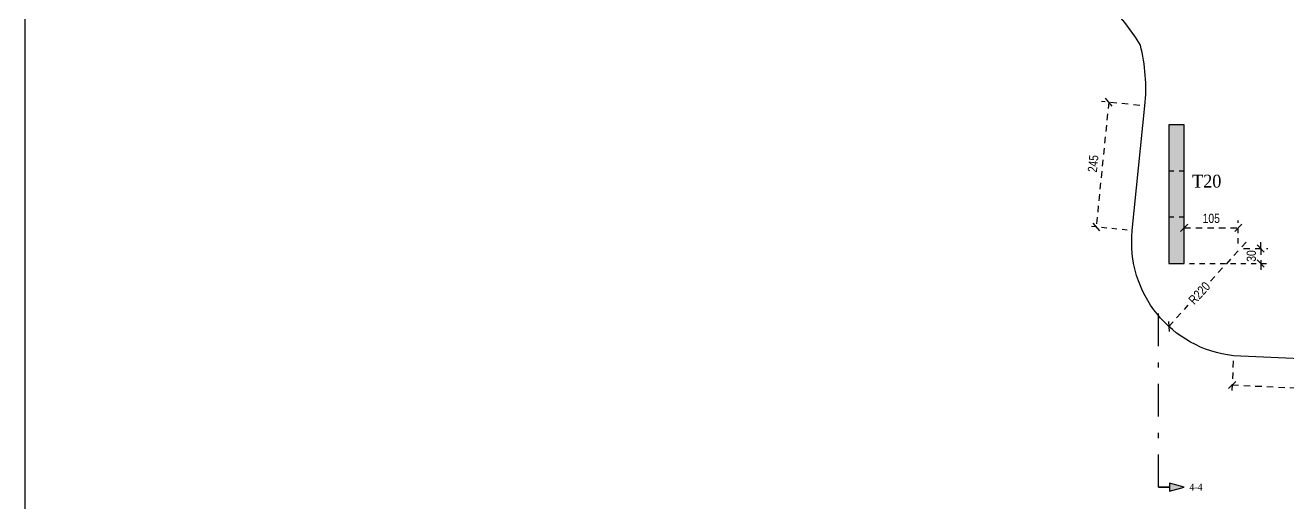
# Model space of a CAD drawing. Header units: millimetres. Extents: x -2171 to 1563, y -1758 to -1505.
# Drawn here: x 621.14 to 645.67, y -1616.72 to -1607.43 of the extents above; entities that cross this region are included whole.
import ezdxf
from ezdxf.enums import TextEntityAlignment as Align

# ---------------------------------------------------------------- set-up
doc = ezdxf.new("R2010")
doc.units = ezdxf.units.MM
doc.header["$PDMODE"] = 32
for name, pattern in [('DASHDOT', [25.399999999999995, 12.7, -6.349999999999999, 0, -6.349999999999999]), ('DASHED2', [0.375, 0.25, -0.125]), ('DOT', [0.025, 0, -0.025]), ('HIDDEN', [0.375, 0.25, -0.125]), ('HIDDEN2', [0.1875, 0.125, -0.0625])]:
    doc.linetypes.add(name, pattern=pattern)
doc.layers.get('Defpoints').update_dxf_attribs({"color": 6})
for name, color, linetype in [('-S_TEXT', 3, 'Continuous'), ('DIASTASEIS', 7, 'Continuous'), ('Fill_Col', 7, 'Continuous'), ('Geo_Col', 7, 'Continuous'), ('Geo_Lines', 7, 'Continuous'), ('Sect_Line_Symbol', 7, 'Continuous'), ('Text_Col_-1', 7, 'Continuous')]:
    doc.layers.add(name, color=color, linetype=linetype)
doc.styles.add('1-100', font='arial.ttf', dxfattribs={"width": 0.8})
doc.styles.add('S1TmsNwRmn11_b_934_161', font='times.ttf', dxfattribs={"width": 0.93362935265248, "height": 0.0010875})
doc.styles.add('S1TmsNwRmn1359_b_934_161', font='times.ttf', dxfattribs={"width": 0.93362935265248, "height": 0.1359375})
doc.dimstyles.new('Copy of 1-100', dxfattribs={"dimtxt": 0.18, "dimasz": 0.14, "dimexe": 0.14, "dimexo": 0.1, "dimgap": 0.09, "dimtad": 1, "dimdec": 0, "dimlfac": 100, "dimrnd": 5, "dimzin": 5, "dimdsep": 46, "dimtxsty": '1-100', "dimblk": 'OBLIQUE', "dimcen": 0.09, "dimclrd": 1, "dimclre": 1, "dimclrt": 2, "dimadec": 0, "dimazin": 0, "dimtfac": 1, "dimtdec": 0, "dimtix": 1, "dimtmove": 2, "dimatfit": 3, "dimfxl": 5, "dimfxlon": 1, "dimtolj": 1, "dimtzin": 5, "dimarcsym": 0})

# ---------------------------------------------------------------- blocks, each defined once
blk = doc.blocks.new('_Oblique')
at = {"color": 0, "linetype": 'ByBlock', "lineweight": -2}
blk.add_line((-0.5, -0.5), (0.5, 0.5), dxfattribs=at)
blk = doc.blocks.new('*D832')
at = {"layer": 'Defpoints', "color": 0, "ltscale": 0.5, "transparency": 16777216}
for p in [(644.6142047927324, -1613.858842058123), (653.8940391823039, -1614.27786108533), (653.8684050786259, -1614.845568567355)]:
    blk.add_point(p, dxfattribs=at)
at = {"layer": 'DIASTASEIS', "color": 1, "linetype": 'HIDDEN', "lineweight": -2, "ltscale": 0.5, "transparency": 16777216}
blk.add_line((644.6096940169843, -1613.95874027083), (644.5822556030074, -1614.566407037938), dxfattribs=at)
at = {"layer": 'DIASTASEIS', "color": 1, "linetype": 'DASHED2', "lineweight": -2, "ltscale": 0.5, "transparency": 16777216}
blk.add_line((644.5885706890544, -1614.426549540148), (653.8684050786259, -1614.845568567355), dxfattribs=at)
at = {"layer": 'DIASTASEIS', "color": 1, "linetype": 'HIDDEN2', "lineweight": -2, "ltscale": 0.5, "transparency": 16777216}
blk.add_line((653.889528406556, -1614.377759298038), (653.862089992579, -1614.985426065146), dxfattribs=at)
at = {"layer": 'DIASTASEIS', "color": 1, "lineweight": -2, "ltscale": 0.5, "transparency": 16777216, "xscale": 0.14, "yscale": 0.14, "zscale": 0.14}
for p, rotation in [((644.5885706890544, -1614.426549540148), 177.4146386238664), ((653.8684050786259, -1614.845568567355), 357.4146386238664)]:
    blk.add_blockref('_Oblique', p, dxfattribs=dict(at, rotation=rotation))
at = {"layer": 'DIASTASEIS', "color": 2, "ltscale": 0.5, "transparency": 16777216, "insert": (649.2366958956989, -1614.454279741188), "char_height": 0.18, "attachment_point": 5, "rotation": 357.4146386238664, "style": '1-100'}
blk.add_mtext('\\A1;930', dxfattribs=at)
blk = doc.blocks.new('*D833')
at = {"layer": 'Defpoints', "color": 0, "ltscale": 0.5, "transparency": 16777216}
for p in [(642.8935190364451, -1608.998146697182), (641.9465743558892, -1611.353397489778), (642.6485272229245, -1611.424280915999)]:
    blk.add_point(p, dxfattribs=at)
at = {"layer": 'DIASTASEIS', "color": 1, "linetype": 'DASHED2', "lineweight": -2, "ltscale": 0.5, "transparency": 16777216}
blk.add_line((642.1915661694097, -1608.927263270961), (641.9465743558892, -1611.353397489778), dxfattribs=at)
at = {"layer": 'DIASTASEIS', "color": 1, "linetype": 'HIDDEN', "lineweight": -2, "ltscale": 0.5, "transparency": 16777216}
blk.add_line((642.7940250213281, -1608.988099759543), (642.052274548246, -1608.913197558267), dxfattribs=at)
at = {"layer": 'DIASTASEIS', "color": 1, "linetype": 'HIDDEN2', "lineweight": -2, "ltscale": 0.5, "transparency": 16777216}
blk.add_line((642.5490332078076, -1611.414233978361), (641.8072827347255, -1611.339331777085), dxfattribs=at)
at = {"layer": 'DIASTASEIS', "color": 1, "lineweight": -2, "ltscale": 0.5, "transparency": 16777216, "xscale": 0.14, "yscale": 0.14, "zscale": 0.14}
for p, rotation in [((642.1915661694097, -1608.927263270961), 84.23380011196112), ((641.9465743558892, -1611.353397489778), 264.2338001119612)]:
    blk.add_blockref('_Oblique', p, dxfattribs=dict(at, rotation=rotation))
at = {"layer": 'DIASTASEIS', "color": 2, "ltscale": 0.5, "transparency": 16777216, "insert": (641.8880875272383, -1610.122054685554), "char_height": 0.18, "attachment_point": 5, "rotation": 84.23380011196114, "style": '1-100'}
blk.add_mtext('\\A1;245', dxfattribs=at)
blk = doc.blocks.new('*D839')
at = {"layer": 'Defpoints', "color": 0, "ltscale": 0.5, "transparency": 16777216}
for p in [(644.8588546305951, -1611.650480667106), (643.3578673069262, -1613.288696352139)]:
    blk.add_point(p, dxfattribs=at)
at = {"layer": 'DIASTASEIS', "color": 1, "linetype": 'DASHED2', "lineweight": -2, "ltscale": 0.5, "transparency": 16777216}
for p, q in [((644.8588546305951, -1611.650480667106), (644.1665781168934, -1612.406048835633)), ((643.3578673069262, -1613.288696352139), (643.7372816658738, -1612.874593884947))]:
    blk.add_line(p, q, dxfattribs=at)
at = {"layer": 'DIASTASEIS', "color": 1, "lineweight": -2, "ltscale": 0.5, "transparency": 16777216, "xscale": 0.14, "yscale": 0.14, "zscale": 0.14, "rotation": 227.5030567643368}
blk.add_blockref('_Oblique', (643.3578673069262, -1613.288696352139), dxfattribs=at)
at = {"layer": 'DIASTASEIS', "color": 2, "ltscale": 0.5, "transparency": 16777216, "insert": (643.9519298913837, -1612.64032136029), "char_height": 0.18, "attachment_point": 5, "rotation": 47.503056764336755, "style": '1-100'}
blk.add_mtext('\\A1;R220', dxfattribs=at)
blk = doc.blocks.new('*D841')
at = {"layer": 'Defpoints', "color": 0, "ltscale": 0.5, "transparency": 16777216}
for p in [(644.7084366806619, -1611.368784253718), (644.7084366806619, -1611.771928917127), (643.657537719581, -1612.06395164901)]:
    blk.add_point(p, dxfattribs=at)
at = {"layer": 'DIASTASEIS', "color": 1, "linetype": 'HIDDEN', "lineweight": -2, "ltscale": 0.5, "transparency": 16777216}
blk.add_line((643.657537719581, -1611.96395164901), (643.657537719581, -1611.228784253718), dxfattribs=at)
at = {"layer": 'DIASTASEIS', "color": 1, "linetype": 'HIDDEN2', "lineweight": -2, "ltscale": 0.5, "transparency": 16777216}
blk.add_line((644.7084366806619, -1611.671928917127), (644.7084366806619, -1611.228784253718), dxfattribs=at)
at = {"layer": 'DIASTASEIS', "color": 1, "linetype": 'DASHED2', "lineweight": -2, "ltscale": 0.5, "transparency": 16777216}
blk.add_line((643.657537719581, -1611.368784253718), (644.7084366806619, -1611.368784253718), dxfattribs=at)
at = {"layer": 'DIASTASEIS', "color": 1, "lineweight": -2, "ltscale": 0.5, "transparency": 16777216, "xscale": 0.14, "yscale": 0.14, "zscale": 0.14, "rotation": 180}
blk.add_blockref('_Oblique', (643.657537719581, -1611.368784253718), dxfattribs=at)
at = {"layer": 'DIASTASEIS', "color": 1, "lineweight": -2, "ltscale": 0.5, "transparency": 16777216, "xscale": 0.14, "yscale": 0.14, "zscale": 0.14}
blk.add_blockref('_Oblique', (644.7084366806619, -1611.368784253718), dxfattribs=at)
at = {"layer": 'DIASTASEIS', "color": 2, "ltscale": 0.5, "transparency": 16777216, "insert": (644.1829872001214, -1611.186881115928), "char_height": 0.18, "attachment_point": 5, "style": '1-100'}
blk.add_mtext('\\A1;105', dxfattribs=at)
blk = doc.blocks.new('*D842')
at = {"layer": 'Defpoints', "color": 0, "ltscale": 0.5, "transparency": 16777216}
for p in [(644.708436680662, -1611.771928917127), (643.6575377195842, -1612.063951649005), (645.1438565576684, -1612.063951649005)]:
    blk.add_point(p, dxfattribs=at)
at = {"layer": 'DIASTASEIS', "color": 1, "linetype": 'DASHED2', "lineweight": -2, "ltscale": 0.5, "transparency": 16777216}
for p, q in [((645.1438565576684, -1611.771928917127), (645.1438565576684, -1611.631928917127)), ((645.1438565576684, -1611.771928917127), (645.1438565576684, -1612.063951649005)), ((645.1438565576684, -1612.063951649005), (645.1438565576684, -1612.203951649005))]:
    blk.add_line(p, q, dxfattribs=at)
at = {"layer": 'DIASTASEIS', "color": 1, "linetype": 'HIDDEN', "lineweight": -2, "ltscale": 0.5, "transparency": 16777216}
blk.add_line((644.8084366806621, -1611.771928917127), (645.2838565576684, -1611.771928917127), dxfattribs=at)
at = {"layer": 'DIASTASEIS', "color": 1, "linetype": 'HIDDEN2', "lineweight": -2, "ltscale": 0.5, "transparency": 16777216}
blk.add_line((643.7575377195843, -1612.063951649005), (645.2838565576684, -1612.063951649005), dxfattribs=at)
at = {"layer": 'DIASTASEIS', "color": 1, "lineweight": -2, "ltscale": 0.5, "transparency": 16777216, "xscale": 0.14, "yscale": 0.14, "zscale": 0.14}
for p, rotation in [((645.1438565576684, -1611.771928917127), 270), ((645.1438565576684, -1612.063951649005), 90)]:
    blk.add_blockref('_Oblique', p, dxfattribs=dict(at, rotation=rotation))
at = {"layer": 'DIASTASEIS', "color": 2, "ltscale": 0.5, "transparency": 16777216, "insert": (644.9618920283363, -1611.917940283066), "char_height": 0.18, "attachment_point": 5, "rotation": 90, "style": '1-100'}
blk.add_mtext('\\A1;30', dxfattribs=at)

msp = doc.modelspace()

# ---------------------------------------------------------------- hatches: boundary and pattern name
at = {"layer": 'Fill_Col'}
msp.add_hatch(color=252, dxfattribs=at).paths.add_polyline_path([(643.657537719581, -1612.06395164901), (643.657537719581, -1609.363951649011), (643.357537719581, -1609.363951649011), (643.357537719581, -1612.06395164901)])
at = {"layer": 'Sect_Line_Symbol'}
msp.add_hatch(color=2, dxfattribs=at).paths.add_polyline_path([(643.1579569407847, -1616.411906531834), (643.368179192898, -1616.411906531834), (643.368179192898, -1616.489552245365), (643.6579569407847, -1616.411906531834), (643.368179192898, -1616.334260818303), (643.368179192898, -1616.411906531834)])

# ---------------------------------------------------------------- linework, layer by layer
at = {"layer": '-S_TEXT', "ltscale": 5}
msp.add_lwpolyline([(621.1369289980336, -1590.24971776917), (679.2844214262024, -1590.24971776917), (679.2844214262024, -1630.294414193922), (621.1369289980336, -1630.294414193922)], close=True, dxfattribs=at)
at = {"layer": 'Geo_Col', "color": 94}
msp.add_lwpolyline([(643.657537719581, -1612.06395164901), (643.657537719581, -1609.363951649011), (643.357537719581, -1609.363951649011), (643.357537719581, -1612.06395164901)], close=True, dxfattribs=at)
at = {"layer": 'Geo_Col', "color": 94, "linetype": 'DOT'}
for points in [[(643.357537719581, -1609.363951649011), (643.357537719581, -1610.263951649011), (643.657537719581, -1610.263951649011), (643.657537719581, -1609.363951649011)], [(643.657537719581, -1612.06395164901), (643.657537719581, -1611.163951649011), (643.357537719581, -1611.163951649011), (643.357537719581, -1612.06395164901)]]:
    msp.add_lwpolyline(points, close=True, dxfattribs=at)
at = {"layer": 'Geo_Lines', "color": 94}
msp.add_lwpolyline([(633.0776510008664, -1598.91190165727), (643.0576509288146, -1598.91190165727), (643.0576509288146, -1597.126502751404), (655.0664054644028, -1597.132308355428, -0.3261906865272757), (657.7806879442571, -1599.115909809112), (658.7804416941294, -1602.282557234216, -0.5068989909720544), (656.7326462398536, -1605.076502949011), (652.1094620424417, -1605.076502949011, 0.9908736838788751), (652.1039611060789, -1605.67649527672), (656.5511999686593, -1605.67649527672, -0.45596858277278), (657.9978622925795, -1607.342039246404), (657.377181878228, -1611.472746705851, -0.3899719340318258), (653.8940391823039, -1614.27786108533), (644.6142047927324, -1613.858842058123, -0.4117697547428699), (642.6485272229247, -1611.424280915999), (642.8935190364452, -1608.998146697182, 0.0876988134461878), (642.805403992883, -1607.814567331236, 0.1882394059187743), (640.6240266624154, -1606.112516829967), (633.0775147778088, -1606.112374061267)], format="xyb", close=True, dxfattribs=at)
at = {"layer": 'Sect_Line_Symbol', "color": 2, "linetype": 'DASHDOT', "ltscale": 0.05}
msp.add_lwpolyline([(643.1579569407847, -1616.411906531834), (643.1579569407847, -1612.789174430454)], dxfattribs=at)
at = {"layer": 'Sect_Line_Symbol', "color": 2}
msp.add_lwpolyline([(643.1579569407847, -1616.411906531834), (643.368179192898, -1616.411906531834), (643.368179192898, -1616.489552245365), (643.6579569407847, -1616.411906531834), (643.368179192898, -1616.334260818303), (643.368179192898, -1616.411906531834)], close=True, dxfattribs=at)

# ---------------------------------------------------------------- texts
at = {"layer": 'Sect_Line_Symbol', "color": 2, "style": 'S1TmsNwRmn1359_b_934_161', "width": 0.93362935265248}
msp.add_text('4-4', height=0.1359375, dxfattribs=at).set_placement((643.7579569407849, -1616.411906531834), align=Align.MIDDLE_LEFT)
at = {"layer": 'Text_Col_-1', "color": 200, "style": 'S1TmsNwRmn11_b_934_161', "width": 0.93362935265248}
msp.add_text('T20', height=0.25, dxfattribs=at).set_placement((643.811304735027, -1610.587728236928))

# ---------------------------------------------------------------- dimensions: what is measured, and where the dimension line sits
at = {"layer": 'DIASTASEIS', "ltscale": 0.5}
for p1, p2, distance, picture, middle in [((642.8935190364452, -1608.998146697182), (642.6485272229247, -1611.424280915999), -0.7055227052704941, '*D833', (641.8880875272383, -1610.122054685554)), ((644.6142047927324, -1613.858842058123), (653.8940391823039, -1614.27786108533), -0.568285924881677, '*D832', (649.2366958956989, -1614.454279741188))]:
    dim = msp.add_aligned_dim(p1=p1, p2=p2, distance=distance, dimstyle='Copy of 1-100', dxfattribs=at)
    dim.commit()
    dim.dimension.update_dxf_attribs({"geometry": picture, "text_midpoint": middle})
dim = msp.add_linear_dim(base=(644.7084366806619, -1611.368784253718), p1=(643.657537719581, -1612.06395164901), p2=(644.7084366806619, -1611.771928917127), dimstyle='Copy of 1-100', dxfattribs=at)
dim.commit()
dim.dimension.update_dxf_attribs({"geometry": '*D841', "text_midpoint": (644.1829872001214, -1611.186881115928)})
dim = msp.add_radius_dim(center=(644.8588546305951, -1611.650480667106), mpoint=(643.3578673069262, -1613.288696352139), dimstyle='Copy of 1-100', dxfattribs=at)
dim.commit()
dim.dimension.update_dxf_attribs({"geometry": '*D839', "text_midpoint": (643.9519298913837, -1612.64032136029), "dimtype": 132})
dim = msp.add_linear_dim(base=(645.1438565576684, -1612.063951649005), p1=(644.7084366806619, -1611.771928917127), p2=(643.6575377195841, -1612.063951649005), angle=90, dimstyle='Copy of 1-100', dxfattribs=at)
dim.commit()
dim.dimension.update_dxf_attribs({"geometry": '*D842', "text_midpoint": (644.9618920283363, -1611.917940283066)})

doc.saveas('drawing.dxf')
